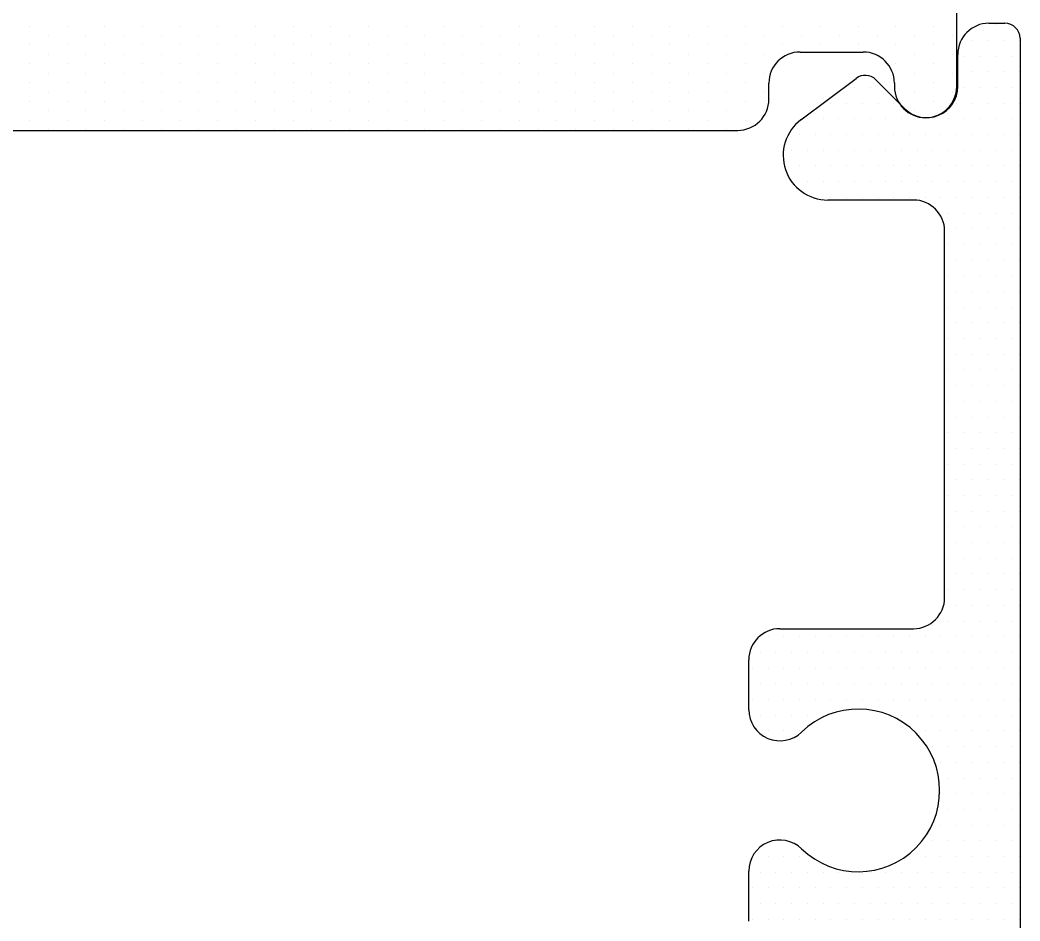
# Model space of a CAD drawing. Header units: inches. Extents: x 3.8 to 36.3, y 0.9 to 43.6.
# Drawn here: x 22.019 to 23.015, y 27.24 to 28.137 of the extents above; entities that cross this region are included whole.
import ezdxf

# ---------------------------------------------------------------- set-up
doc = ezdxf.new("R2010")
doc.units = ezdxf.units.IN
doc.header["$MEASUREMENT"] = 0
doc.layers.add('R-SWTS-DET1', color=1, linetype='Continuous')
doc.layers.add('R-SWTS-PAT1', color=5, linetype='Continuous')

msp = doc.modelspace()

# ---------------------------------------------------------------- linework, layer by layer
at = {"layer": 'R-SWTS-DET1', "lineweight": 30}
for p, q in [((22.95182, 28.07031), (22.95182, 28.1437)), ((22.98386, 28.13331), (22.99982, 28.13331)), ((23.01482, 28.11831), (23.01482, 26.12097)), ((22.79584, 28.10468), (22.85882, 28.10468)), ((22.95286, 28.07031), (22.95286, 28.10231)), ((22.76484, 28.05768), (22.76484, 28.07368)), ((22.79676, 28.0371), (22.85165, 28.07846)), ((22.87128, 28.07709), (22.89996, 28.04841)), ((22.88982, 28.07368), (22.88982, 28.07031)), ((21.14586, 28.02668), (22.73384, 28.02668)), ((22.90882, 27.95733), (22.82345, 27.95733)), ((22.93982, 27.56159), (22.93982, 27.92633)), ((22.77585, 27.53059), (22.90882, 27.53059)), ((22.74485, 27.44996), (22.74485, 27.49959)), ((22.74485, 27.23959), (22.74485, 27.28921))]:
    msp.add_line(p, q, dxfattribs=at)
for centre, radius, start, end in [((22.98386, 28.10231), 0.031, 90, 180), ((22.99982, 28.11831), 0.015, 0, 90), ((22.79584, 28.07368), 0.031, 90, 180), ((22.85882, 28.07368), 0.031, 0, 90), ((22.86068, 28.06648), 0.015, 45, 127), ((22.92082, 28.07031), 0.031, 180, 0), ((22.92187, 28.07033), 0.03099, 225.01317, 359.96483), ((22.73384, 28.05768), 0.031, 270, 0), ((22.82345, 28.00168), 0.04435, 127, 270), ((22.90882, 27.92633), 0.031, 0, 90), ((22.90882, 27.56159), 0.031, 270, 0), ((22.77585, 27.49959), 0.031, 90, 180), ((22.77585, 27.44996), 0.031, 180, 314.14117), ((22.85385, 27.36959), 0.081, 225.85883, 134.14117), ((22.77585, 27.28921), 0.031, 45.85883, 180)]:
    msp.add_arc(centre, radius, start, end, dxfattribs=at)
at = {"layer": 'R-SWTS-PAT1'}
for p, q in [((22.02883, 28.13044), (22.02883, 28.13044)), ((22.06633, 28.13044), (22.06633, 28.13044)), ((22.10383, 28.13044), (22.10383, 28.13044)), ((22.14133, 28.13044), (22.14133, 28.13044)), ((22.17883, 28.13044), (22.17883, 28.13044)), ((22.21633, 28.13044), (22.21633, 28.13044)), ((22.25383, 28.13044), (22.25383, 28.13044)), ((22.29133, 28.13044), (22.29133, 28.13044)), ((22.32883, 28.13044), (22.32883, 28.13044)), ((22.36633, 28.13044), (22.36633, 28.13044)), ((22.40383, 28.13044), (22.40383, 28.13044)), ((22.44133, 28.13044), (22.44133, 28.13044)), ((22.47883, 28.13044), (22.47883, 28.13044)), ((22.51633, 28.13044), (22.51633, 28.13044)), ((22.55383, 28.13044), (22.55383, 28.13044)), ((22.59133, 28.13044), (22.59133, 28.13044)), ((22.62883, 28.13044), (22.62883, 28.13044)), ((22.66633, 28.13044), (22.66633, 28.13044)), ((22.70383, 28.13044), (22.70383, 28.13044)), ((22.74133, 28.13044), (22.74133, 28.13044)), ((22.77883, 28.13044), (22.77883, 28.13044)), ((22.81633, 28.13044), (22.81633, 28.13044)), ((22.85383, 28.13044), (22.85383, 28.13044)), ((22.89133, 28.13044), (22.89133, 28.13044)), ((22.92883, 28.13044), (22.92883, 28.13044)), ((22.97504, 28.13192), (22.97504, 28.13192)), ((22.99066, 28.13192), (22.99066, 28.13192)), ((22.04758, 28.12106), (22.04758, 28.12106)), ((22.08508, 28.12106), (22.08508, 28.12106)), ((22.12258, 28.12106), (22.12258, 28.12106)), ((22.16008, 28.12106), (22.16008, 28.12106)), ((22.19758, 28.12106), (22.19758, 28.12106)), ((22.23508, 28.12106), (22.23508, 28.12106)), ((22.27258, 28.12106), (22.27258, 28.12106)), ((22.31008, 28.12106), (22.31008, 28.12106)), ((22.34758, 28.12106), (22.34758, 28.12106)), ((22.38508, 28.12106), (22.38508, 28.12106)), ((22.42258, 28.12106), (22.42258, 28.12106)), ((22.46008, 28.12106), (22.46008, 28.12106)), ((22.49758, 28.12106), (22.49758, 28.12106)), ((22.53508, 28.12106), (22.53508, 28.12106)), ((22.57258, 28.12106), (22.57258, 28.12106)), ((22.61008, 28.12106), (22.61008, 28.12106)), ((22.64758, 28.12106), (22.64758, 28.12106)), ((22.68508, 28.12106), (22.68508, 28.12106)), ((22.72258, 28.12106), (22.72258, 28.12106)), ((22.76008, 28.12106), (22.76008, 28.12106)), ((22.79758, 28.12106), (22.79758, 28.12106)), ((22.83508, 28.12106), (22.83508, 28.12106)), ((22.87258, 28.12106), (22.87258, 28.12106)), ((22.91008, 28.12106), (22.91008, 28.12106)), ((22.94758, 28.12106), (22.94758, 28.12106)), ((22.02883, 28.11169), (22.02883, 28.11169)), ((22.06633, 28.11169), (22.06633, 28.11169)), ((22.10383, 28.11169), (22.10383, 28.11169)), ((22.14133, 28.11169), (22.14133, 28.11169)), ((22.17883, 28.11169), (22.17883, 28.11169)), ((22.21633, 28.11169), (22.21633, 28.11169)), ((22.25383, 28.11169), (22.25383, 28.11169)), ((22.29133, 28.11169), (22.29133, 28.11169)), ((22.32883, 28.11169), (22.32883, 28.11169)), ((22.36633, 28.11169), (22.36633, 28.11169)), ((22.40383, 28.11169), (22.40383, 28.11169)), ((22.44133, 28.11169), (22.44133, 28.11169)), ((22.47883, 28.11169), (22.47883, 28.11169)), ((22.51633, 28.11169), (22.51633, 28.11169)), ((22.55383, 28.11169), (22.55383, 28.11169)), ((22.59133, 28.11169), (22.59133, 28.11169)), ((22.62883, 28.11169), (22.62883, 28.11169)), ((22.66633, 28.11169), (22.66633, 28.11169)), ((22.70383, 28.11169), (22.70383, 28.11169)), ((22.74133, 28.11169), (22.74133, 28.11169)), ((22.77883, 28.11169), (22.77883, 28.11169)), ((22.81633, 28.11169), (22.81633, 28.11169)), ((22.85383, 28.11169), (22.85383, 28.11169)), ((22.89133, 28.11169), (22.89133, 28.11169)), ((22.92883, 28.11169), (22.92883, 28.11169)), ((22.96723, 28.1163), (22.96723, 28.1163)), ((22.98285, 28.1163), (22.98285, 28.1163)), ((22.99848, 28.1163), (22.99848, 28.1163)), ((23.0141, 28.1163), (23.0141, 28.1163)), ((22.04758, 28.10231), (22.04758, 28.10231)), ((22.08508, 28.10231), (22.08508, 28.10231)), ((22.12258, 28.10231), (22.12258, 28.10231)), ((22.16008, 28.10231), (22.16008, 28.10231)), ((22.19758, 28.10231), (22.19758, 28.10231)), ((22.23508, 28.10231), (22.23508, 28.10231)), ((22.27258, 28.10231), (22.27258, 28.10231)), ((22.31008, 28.10231), (22.31008, 28.10231)), ((22.34758, 28.10231), (22.34758, 28.10231)), ((22.38508, 28.10231), (22.38508, 28.10231)), ((22.42258, 28.10231), (22.42258, 28.10231)), ((22.46008, 28.10231), (22.46008, 28.10231)), ((22.49758, 28.10231), (22.49758, 28.10231)), ((22.53508, 28.10231), (22.53508, 28.10231)), ((22.57258, 28.10231), (22.57258, 28.10231)), ((22.61008, 28.10231), (22.61008, 28.10231)), ((22.64758, 28.10231), (22.64758, 28.10231)), ((22.68508, 28.10231), (22.68508, 28.10231)), ((22.72258, 28.10231), (22.72258, 28.10231)), ((22.76008, 28.10231), (22.76008, 28.10231)), ((22.87258, 28.10231), (22.87258, 28.10231)), ((22.91008, 28.10231), (22.91008, 28.10231)), ((22.94758, 28.10231), (22.94758, 28.10231)), ((22.95941, 28.10067), (22.95941, 28.10067)), ((22.97504, 28.10067), (22.97504, 28.10067)), ((22.99066, 28.10067), (22.99066, 28.10067)), ((23.00629, 28.10067), (23.00629, 28.10067)), ((22.02883, 28.09294), (22.02883, 28.09294)), ((22.06633, 28.09294), (22.06633, 28.09294)), ((22.10383, 28.09294), (22.10383, 28.09294)), ((22.14133, 28.09294), (22.14133, 28.09294)), ((22.17883, 28.09294), (22.17883, 28.09294)), ((22.21633, 28.09294), (22.21633, 28.09294)), ((22.25383, 28.09294), (22.25383, 28.09294)), ((22.29133, 28.09294), (22.29133, 28.09294)), ((22.32883, 28.09294), (22.32883, 28.09294)), ((22.36633, 28.09294), (22.36633, 28.09294)), ((22.40383, 28.09294), (22.40383, 28.09294)), ((22.44133, 28.09294), (22.44133, 28.09294)), ((22.47883, 28.09294), (22.47883, 28.09294)), ((22.51633, 28.09294), (22.51633, 28.09294)), ((22.55383, 28.09294), (22.55383, 28.09294)), ((22.59133, 28.09294), (22.59133, 28.09294)), ((22.62883, 28.09294), (22.62883, 28.09294)), ((22.66633, 28.09294), (22.66633, 28.09294)), ((22.70383, 28.09294), (22.70383, 28.09294)), ((22.74133, 28.09294), (22.74133, 28.09294)), ((22.89133, 28.09294), (22.89133, 28.09294)), ((22.92883, 28.09294), (22.92883, 28.09294)), ((22.04758, 28.08356), (22.04758, 28.08356)), ((22.08508, 28.08356), (22.08508, 28.08356)), ((22.12258, 28.08356), (22.12258, 28.08356)), ((22.16008, 28.08356), (22.16008, 28.08356)), ((22.19758, 28.08356), (22.19758, 28.08356)), ((22.23508, 28.08356), (22.23508, 28.08356)), ((22.27258, 28.08356), (22.27258, 28.08356)), ((22.31008, 28.08356), (22.31008, 28.08356)), ((22.34758, 28.08356), (22.34758, 28.08356)), ((22.38508, 28.08356), (22.38508, 28.08356)), ((22.42258, 28.08356), (22.42258, 28.08356)), ((22.46008, 28.08356), (22.46008, 28.08356)), ((22.49758, 28.08356), (22.49758, 28.08356)), ((22.53508, 28.08356), (22.53508, 28.08356)), ((22.57258, 28.08356), (22.57258, 28.08356)), ((22.61008, 28.08356), (22.61008, 28.08356)), ((22.64758, 28.08356), (22.64758, 28.08356)), ((22.68508, 28.08356), (22.68508, 28.08356)), ((22.72258, 28.08356), (22.72258, 28.08356)), ((22.76008, 28.08356), (22.76008, 28.08356)), ((22.91008, 28.08356), (22.91008, 28.08356)), ((22.94758, 28.08356), (22.94758, 28.08356)), ((22.96723, 28.08505), (22.96723, 28.08505)), ((22.98285, 28.08505), (22.98285, 28.08505)), ((22.99848, 28.08505), (22.99848, 28.08505)), ((23.0141, 28.08505), (23.0141, 28.08505)), ((22.02883, 28.07419), (22.02883, 28.07419)), ((22.06633, 28.07419), (22.06633, 28.07419)), ((22.10383, 28.07419), (22.10383, 28.07419)), ((22.14133, 28.07419), (22.14133, 28.07419)), ((22.17883, 28.07419), (22.17883, 28.07419)), ((22.21633, 28.07419), (22.21633, 28.07419)), ((22.25383, 28.07419), (22.25383, 28.07419)), ((22.29133, 28.07419), (22.29133, 28.07419)), ((22.32883, 28.07419), (22.32883, 28.07419)), ((22.36633, 28.07419), (22.36633, 28.07419)), ((22.40383, 28.07419), (22.40383, 28.07419)), ((22.44133, 28.07419), (22.44133, 28.07419)), ((22.47883, 28.07419), (22.47883, 28.07419)), ((22.51633, 28.07419), (22.51633, 28.07419)), ((22.55383, 28.07419), (22.55383, 28.07419)), ((22.59133, 28.07419), (22.59133, 28.07419)), ((22.62883, 28.07419), (22.62883, 28.07419)), ((22.66633, 28.07419), (22.66633, 28.07419)), ((22.70383, 28.07419), (22.70383, 28.07419)), ((22.74133, 28.07419), (22.74133, 28.07419)), ((22.85004, 28.06942), (22.85004, 28.06942)), ((22.86566, 28.06942), (22.86566, 28.06942)), ((22.89133, 28.07419), (22.89133, 28.07419)), ((22.92883, 28.07419), (22.92883, 28.07419)), ((22.95941, 28.06942), (22.95941, 28.06942)), ((22.97504, 28.06942), (22.97504, 28.06942)), ((22.99066, 28.06942), (22.99066, 28.06942)), ((23.00629, 28.06942), (23.00629, 28.06942)), ((22.04758, 28.06481), (22.04758, 28.06481)), ((22.08508, 28.06481), (22.08508, 28.06481)), ((22.12258, 28.06481), (22.12258, 28.06481)), ((22.16008, 28.06481), (22.16008, 28.06481)), ((22.19758, 28.06481), (22.19758, 28.06481)), ((22.23508, 28.06481), (22.23508, 28.06481)), ((22.27258, 28.06481), (22.27258, 28.06481)), ((22.31008, 28.06481), (22.31008, 28.06481)), ((22.34758, 28.06481), (22.34758, 28.06481)), ((22.38508, 28.06481), (22.38508, 28.06481)), ((22.42258, 28.06481), (22.42258, 28.06481)), ((22.46008, 28.06481), (22.46008, 28.06481)), ((22.49758, 28.06481), (22.49758, 28.06481)), ((22.53508, 28.06481), (22.53508, 28.06481)), ((22.57258, 28.06481), (22.57258, 28.06481)), ((22.61008, 28.06481), (22.61008, 28.06481)), ((22.64758, 28.06481), (22.64758, 28.06481)), ((22.68508, 28.06481), (22.68508, 28.06481)), ((22.72258, 28.06481), (22.72258, 28.06481)), ((22.76008, 28.06481), (22.76008, 28.06481)), ((22.91008, 28.06481), (22.91008, 28.06481)), ((22.94758, 28.06481), (22.94758, 28.06481)), ((22.02883, 28.05544), (22.02883, 28.05544)), ((22.06633, 28.05544), (22.06633, 28.05544)), ((22.10383, 28.05544), (22.10383, 28.05544)), ((22.14133, 28.05544), (22.14133, 28.05544)), ((22.17883, 28.05544), (22.17883, 28.05544)), ((22.21633, 28.05544), (22.21633, 28.05544)), ((22.25383, 28.05544), (22.25383, 28.05544)), ((22.29133, 28.05544), (22.29133, 28.05544)), ((22.32883, 28.05544), (22.32883, 28.05544)), ((22.36633, 28.05544), (22.36633, 28.05544)), ((22.40383, 28.05544), (22.40383, 28.05544)), ((22.44133, 28.05544), (22.44133, 28.05544)), ((22.47883, 28.05544), (22.47883, 28.05544)), ((22.51633, 28.05544), (22.51633, 28.05544)), ((22.55383, 28.05544), (22.55383, 28.05544)), ((22.59133, 28.05544), (22.59133, 28.05544)), ((22.62883, 28.05544), (22.62883, 28.05544)), ((22.66633, 28.05544), (22.66633, 28.05544)), ((22.70383, 28.05544), (22.70383, 28.05544)), ((22.74133, 28.05544), (22.74133, 28.05544)), ((22.8266, 28.0538), (22.8266, 28.0538)), ((22.84223, 28.0538), (22.84223, 28.0538)), ((22.85785, 28.0538), (22.85785, 28.0538)), ((22.87348, 28.0538), (22.87348, 28.0538)), ((22.8891, 28.0538), (22.8891, 28.0538)), ((22.92883, 28.05544), (22.92883, 28.05544)), ((22.9516, 28.0538), (22.9516, 28.0538)), ((22.96723, 28.0538), (22.96723, 28.0538)), ((22.98285, 28.0538), (22.98285, 28.0538)), ((22.99848, 28.0538), (22.99848, 28.0538)), ((23.0141, 28.0538), (23.0141, 28.0538)), ((22.04758, 28.04606), (22.04758, 28.04606)), ((22.08508, 28.04606), (22.08508, 28.04606)), ((22.12258, 28.04606), (22.12258, 28.04606)), ((22.16008, 28.04606), (22.16008, 28.04606)), ((22.19758, 28.04606), (22.19758, 28.04606)), ((22.23508, 28.04606), (22.23508, 28.04606)), ((22.27258, 28.04606), (22.27258, 28.04606)), ((22.31008, 28.04606), (22.31008, 28.04606)), ((22.34758, 28.04606), (22.34758, 28.04606)), ((22.38508, 28.04606), (22.38508, 28.04606)), ((22.42258, 28.04606), (22.42258, 28.04606)), ((22.46008, 28.04606), (22.46008, 28.04606)), ((22.49758, 28.04606), (22.49758, 28.04606)), ((22.53508, 28.04606), (22.53508, 28.04606)), ((22.57258, 28.04606), (22.57258, 28.04606)), ((22.61008, 28.04606), (22.61008, 28.04606)), ((22.64758, 28.04606), (22.64758, 28.04606)), ((22.68508, 28.04606), (22.68508, 28.04606)), ((22.72258, 28.04606), (22.72258, 28.04606)), ((22.76008, 28.04606), (22.76008, 28.04606)), ((22.91008, 28.04606), (22.91008, 28.04606)), ((22.02883, 28.03669), (22.02883, 28.03669)), ((22.06633, 28.03669), (22.06633, 28.03669)), ((22.10383, 28.03669), (22.10383, 28.03669)), ((22.14133, 28.03669), (22.14133, 28.03669)), ((22.17883, 28.03669), (22.17883, 28.03669)), ((22.21633, 28.03669), (22.21633, 28.03669)), ((22.25383, 28.03669), (22.25383, 28.03669)), ((22.29133, 28.03669), (22.29133, 28.03669)), ((22.32883, 28.03669), (22.32883, 28.03669)), ((22.36633, 28.03669), (22.36633, 28.03669)), ((22.40383, 28.03669), (22.40383, 28.03669)), ((22.44133, 28.03669), (22.44133, 28.03669)), ((22.47883, 28.03669), (22.47883, 28.03669)), ((22.51633, 28.03669), (22.51633, 28.03669)), ((22.55383, 28.03669), (22.55383, 28.03669)), ((22.59133, 28.03669), (22.59133, 28.03669)), ((22.62883, 28.03669), (22.62883, 28.03669)), ((22.66633, 28.03669), (22.66633, 28.03669)), ((22.70383, 28.03669), (22.70383, 28.03669)), ((22.74133, 28.03669), (22.74133, 28.03669)), ((22.80316, 28.03817), (22.80316, 28.03817)), ((22.81879, 28.03817), (22.81879, 28.03817)), ((22.83441, 28.03817), (22.83441, 28.03817)), ((22.85004, 28.03817), (22.85004, 28.03817)), ((22.86566, 28.03817), (22.86566, 28.03817)), ((22.88129, 28.03817), (22.88129, 28.03817)), ((22.89691, 28.03817), (22.89691, 28.03817)), ((22.91254, 28.03817), (22.91254, 28.03817)), ((22.92816, 28.03817), (22.92816, 28.03817)), ((22.94379, 28.03817), (22.94379, 28.03817)), ((22.95941, 28.03817), (22.95941, 28.03817)), ((22.97504, 28.03817), (22.97504, 28.03817)), ((22.99066, 28.03817), (22.99066, 28.03817)), ((23.00629, 28.03817), (23.00629, 28.03817)), ((22.04758, 28.02731), (22.04758, 28.02731)), ((22.08508, 28.02731), (22.08508, 28.02731)), ((22.12258, 28.02731), (22.12258, 28.02731)), ((22.16008, 28.02731), (22.16008, 28.02731)), ((22.19758, 28.02731), (22.19758, 28.02731)), ((22.23508, 28.02731), (22.23508, 28.02731)), ((22.27258, 28.02731), (22.27258, 28.02731)), ((22.31008, 28.02731), (22.31008, 28.02731)), ((22.34758, 28.02731), (22.34758, 28.02731)), ((22.38508, 28.02731), (22.38508, 28.02731)), ((22.42258, 28.02731), (22.42258, 28.02731)), ((22.46008, 28.02731), (22.46008, 28.02731)), ((22.49758, 28.02731), (22.49758, 28.02731)), ((22.53508, 28.02731), (22.53508, 28.02731)), ((22.57258, 28.02731), (22.57258, 28.02731)), ((22.61008, 28.02731), (22.61008, 28.02731)), ((22.64758, 28.02731), (22.64758, 28.02731)), ((22.68508, 28.02731), (22.68508, 28.02731)), ((22.72258, 28.02731), (22.72258, 28.02731)), ((22.79535, 28.02255), (22.79535, 28.02255)), ((22.81098, 28.02255), (22.81098, 28.02255)), ((22.8266, 28.02255), (22.8266, 28.02255)), ((22.84223, 28.02255), (22.84223, 28.02255)), ((22.85785, 28.02255), (22.85785, 28.02255)), ((22.87348, 28.02255), (22.87348, 28.02255)), ((22.8891, 28.02255), (22.8891, 28.02255)), ((22.90473, 28.02255), (22.90473, 28.02255)), ((22.92035, 28.02255), (22.92035, 28.02255)), ((22.93598, 28.02255), (22.93598, 28.02255)), ((22.9516, 28.02255), (22.9516, 28.02255)), ((22.96723, 28.02255), (22.96723, 28.02255)), ((22.98285, 28.02255), (22.98285, 28.02255)), ((22.99848, 28.02255), (22.99848, 28.02255)), ((23.0141, 28.02255), (23.0141, 28.02255)), ((22.78754, 28.00692), (22.78754, 28.00692)), ((22.80316, 28.00692), (22.80316, 28.00692)), ((22.81879, 28.00692), (22.81879, 28.00692)), ((22.83441, 28.00692), (22.83441, 28.00692)), ((22.85004, 28.00692), (22.85004, 28.00692)), ((22.86566, 28.00692), (22.86566, 28.00692)), ((22.88129, 28.00692), (22.88129, 28.00692)), ((22.89691, 28.00692), (22.89691, 28.00692)), ((22.91254, 28.00692), (22.91254, 28.00692)), ((22.92816, 28.00692), (22.92816, 28.00692)), ((22.94379, 28.00692), (22.94379, 28.00692)), ((22.95941, 28.00692), (22.95941, 28.00692)), ((22.97504, 28.00692), (22.97504, 28.00692)), ((22.99066, 28.00692), (22.99066, 28.00692)), ((23.00629, 28.00692), (23.00629, 28.00692)), ((22.79535, 27.9913), (22.79535, 27.9913)), ((22.81098, 27.9913), (22.81098, 27.9913)), ((22.8266, 27.9913), (22.8266, 27.9913)), ((22.84223, 27.9913), (22.84223, 27.9913)), ((22.85785, 27.9913), (22.85785, 27.9913)), ((22.87348, 27.9913), (22.87348, 27.9913)), ((22.8891, 27.9913), (22.8891, 27.9913)), ((22.90473, 27.9913), (22.90473, 27.9913)), ((22.92035, 27.9913), (22.92035, 27.9913)), ((22.93598, 27.9913), (22.93598, 27.9913)), ((22.9516, 27.9913), (22.9516, 27.9913)), ((22.96723, 27.9913), (22.96723, 27.9913)), ((22.98285, 27.9913), (22.98285, 27.9913)), ((22.99848, 27.9913), (22.99848, 27.9913)), ((23.0141, 27.9913), (23.0141, 27.9913)), ((22.78754, 27.97567), (22.78754, 27.97567)), ((22.80316, 27.97567), (22.80316, 27.97567)), ((22.81879, 27.97567), (22.81879, 27.97567)), ((22.83441, 27.97567), (22.83441, 27.97567)), ((22.85004, 27.97567), (22.85004, 27.97567)), ((22.86566, 27.97567), (22.86566, 27.97567)), ((22.88129, 27.97567), (22.88129, 27.97567)), ((22.89691, 27.97567), (22.89691, 27.97567)), ((22.91254, 27.97567), (22.91254, 27.97567)), ((22.92816, 27.97567), (22.92816, 27.97567)), ((22.94379, 27.97567), (22.94379, 27.97567)), ((22.95941, 27.97567), (22.95941, 27.97567)), ((22.97504, 27.97567), (22.97504, 27.97567)), ((22.99066, 27.97567), (22.99066, 27.97567)), ((23.00629, 27.97567), (23.00629, 27.97567)), ((22.81098, 27.96005), (22.81098, 27.96005)), ((22.8266, 27.96005), (22.8266, 27.96005)), ((22.84223, 27.96005), (22.84223, 27.96005)), ((22.85785, 27.96005), (22.85785, 27.96005)), ((22.87348, 27.96005), (22.87348, 27.96005)), ((22.8891, 27.96005), (22.8891, 27.96005)), ((22.90473, 27.96005), (22.90473, 27.96005)), ((22.92035, 27.96005), (22.92035, 27.96005)), ((22.93598, 27.96005), (22.93598, 27.96005)), ((22.9516, 27.96005), (22.9516, 27.96005)), ((22.96723, 27.96005), (22.96723, 27.96005)), ((22.98285, 27.96005), (22.98285, 27.96005)), ((22.99848, 27.96005), (22.99848, 27.96005)), ((23.0141, 27.96005), (23.0141, 27.96005)), ((22.94379, 27.94442), (22.94379, 27.94442)), ((22.95941, 27.94442), (22.95941, 27.94442)), ((22.97504, 27.94442), (22.97504, 27.94442)), ((22.99066, 27.94442), (22.99066, 27.94442)), ((23.00629, 27.94442), (23.00629, 27.94442)), ((22.9516, 27.9288), (22.9516, 27.9288)), ((22.96723, 27.9288), (22.96723, 27.9288)), ((22.98285, 27.9288), (22.98285, 27.9288)), ((22.99848, 27.9288), (22.99848, 27.9288)), ((23.0141, 27.9288), (23.0141, 27.9288)), ((22.94379, 27.91317), (22.94379, 27.91317)), ((22.95941, 27.91317), (22.95941, 27.91317)), ((22.97504, 27.91317), (22.97504, 27.91317)), ((22.99066, 27.91317), (22.99066, 27.91317)), ((23.00629, 27.91317), (23.00629, 27.91317)), ((22.9516, 27.89755), (22.9516, 27.89755)), ((22.96723, 27.89755), (22.96723, 27.89755)), ((22.98285, 27.89755), (22.98285, 27.89755)), ((22.99848, 27.89755), (22.99848, 27.89755)), ((23.0141, 27.89755), (23.0141, 27.89755)), ((22.94379, 27.88192), (22.94379, 27.88192)), ((22.95941, 27.88192), (22.95941, 27.88192)), ((22.97504, 27.88192), (22.97504, 27.88192)), ((22.99066, 27.88192), (22.99066, 27.88192)), ((23.00629, 27.88192), (23.00629, 27.88192)), ((22.9516, 27.8663), (22.9516, 27.8663)), ((22.96723, 27.8663), (22.96723, 27.8663)), ((22.98285, 27.8663), (22.98285, 27.8663)), ((22.99848, 27.8663), (22.99848, 27.8663)), ((23.0141, 27.8663), (23.0141, 27.8663)), ((22.94379, 27.85067), (22.94379, 27.85067)), ((22.95941, 27.85067), (22.95941, 27.85067)), ((22.97504, 27.85067), (22.97504, 27.85067)), ((22.99066, 27.85067), (22.99066, 27.85067)), ((23.00629, 27.85067), (23.00629, 27.85067)), ((22.9516, 27.83505), (22.9516, 27.83505)), ((22.96723, 27.83505), (22.96723, 27.83505)), ((22.98285, 27.83505), (22.98285, 27.83505)), ((22.99848, 27.83505), (22.99848, 27.83505)), ((23.0141, 27.83505), (23.0141, 27.83505)), ((22.94379, 27.81942), (22.94379, 27.81942)), ((22.95941, 27.81942), (22.95941, 27.81942)), ((22.97504, 27.81942), (22.97504, 27.81942)), ((22.99066, 27.81942), (22.99066, 27.81942)), ((23.00629, 27.81942), (23.00629, 27.81942)), ((22.9516, 27.8038), (22.9516, 27.8038)), ((22.96723, 27.8038), (22.96723, 27.8038)), ((22.98285, 27.8038), (22.98285, 27.8038)), ((22.99848, 27.8038), (22.99848, 27.8038)), ((23.0141, 27.8038), (23.0141, 27.8038)), ((22.94379, 27.78817), (22.94379, 27.78817)), ((22.95941, 27.78817), (22.95941, 27.78817)), ((22.97504, 27.78817), (22.97504, 27.78817)), ((22.99066, 27.78817), (22.99066, 27.78817)), ((23.00629, 27.78817), (23.00629, 27.78817)), ((22.9516, 27.77255), (22.9516, 27.77255)), ((22.96723, 27.77255), (22.96723, 27.77255)), ((22.98285, 27.77255), (22.98285, 27.77255)), ((22.99848, 27.77255), (22.99848, 27.77255)), ((23.0141, 27.77255), (23.0141, 27.77255)), ((22.94379, 27.75692), (22.94379, 27.75692)), ((22.95941, 27.75692), (22.95941, 27.75692)), ((22.97504, 27.75692), (22.97504, 27.75692)), ((22.99066, 27.75692), (22.99066, 27.75692)), ((23.00629, 27.75692), (23.00629, 27.75692)), ((22.9516, 27.7413), (22.9516, 27.7413)), ((22.96723, 27.7413), (22.96723, 27.7413)), ((22.98285, 27.7413), (22.98285, 27.7413)), ((22.99848, 27.7413), (22.99848, 27.7413)), ((23.0141, 27.7413), (23.0141, 27.7413)), ((22.94379, 27.72567), (22.94379, 27.72567)), ((22.95941, 27.72567), (22.95941, 27.72567)), ((22.97504, 27.72567), (22.97504, 27.72567)), ((22.99066, 27.72567), (22.99066, 27.72567)), ((23.00629, 27.72567), (23.00629, 27.72567)), ((22.9516, 27.71005), (22.9516, 27.71005)), ((22.96723, 27.71005), (22.96723, 27.71005)), ((22.98285, 27.71005), (22.98285, 27.71005)), ((22.99848, 27.71005), (22.99848, 27.71005)), ((23.0141, 27.71005), (23.0141, 27.71005)), ((22.94379, 27.69442), (22.94379, 27.69442)), ((22.95941, 27.69442), (22.95941, 27.69442)), ((22.97504, 27.69442), (22.97504, 27.69442)), ((22.99066, 27.69442), (22.99066, 27.69442)), ((23.00629, 27.69442), (23.00629, 27.69442)), ((22.9516, 27.6788), (22.9516, 27.6788)), ((22.96723, 27.6788), (22.96723, 27.6788)), ((22.98285, 27.6788), (22.98285, 27.6788)), ((22.99848, 27.6788), (22.99848, 27.6788)), ((23.0141, 27.6788), (23.0141, 27.6788)), ((22.94379, 27.66317), (22.94379, 27.66317)), ((22.95941, 27.66317), (22.95941, 27.66317)), ((22.97504, 27.66317), (22.97504, 27.66317)), ((22.99066, 27.66317), (22.99066, 27.66317)), ((23.00629, 27.66317), (23.00629, 27.66317)), ((22.9516, 27.64755), (22.9516, 27.64755)), ((22.96723, 27.64755), (22.96723, 27.64755)), ((22.98285, 27.64755), (22.98285, 27.64755)), ((22.99848, 27.64755), (22.99848, 27.64755)), ((23.0141, 27.64755), (23.0141, 27.64755)), ((22.94379, 27.63192), (22.94379, 27.63192)), ((22.95941, 27.63192), (22.95941, 27.63192)), ((22.97504, 27.63192), (22.97504, 27.63192)), ((22.99066, 27.63192), (22.99066, 27.63192)), ((23.00629, 27.63192), (23.00629, 27.63192)), ((22.9516, 27.6163), (22.9516, 27.6163)), ((22.96723, 27.6163), (22.96723, 27.6163)), ((22.98285, 27.6163), (22.98285, 27.6163)), ((22.99848, 27.6163), (22.99848, 27.6163)), ((23.0141, 27.6163), (23.0141, 27.6163)), ((22.94379, 27.60067), (22.94379, 27.60067)), ((22.95941, 27.60067), (22.95941, 27.60067)), ((22.97504, 27.60067), (22.97504, 27.60067)), ((22.99066, 27.60067), (22.99066, 27.60067)), ((23.00629, 27.60067), (23.00629, 27.60067)), ((22.9516, 27.58505), (22.9516, 27.58505)), ((22.96723, 27.58505), (22.96723, 27.58505)), ((22.98285, 27.58505), (22.98285, 27.58505)), ((22.99848, 27.58505), (22.99848, 27.58505)), ((23.0141, 27.58505), (23.0141, 27.58505)), ((22.94379, 27.56942), (22.94379, 27.56942)), ((22.95941, 27.56942), (22.95941, 27.56942)), ((22.97504, 27.56942), (22.97504, 27.56942)), ((22.99066, 27.56942), (22.99066, 27.56942)), ((23.00629, 27.56942), (23.00629, 27.56942)), ((22.9516, 27.5538), (22.9516, 27.5538)), ((22.96723, 27.5538), (22.96723, 27.5538)), ((22.98285, 27.5538), (22.98285, 27.5538)), ((22.99848, 27.5538), (22.99848, 27.5538)), ((23.0141, 27.5538), (23.0141, 27.5538)), ((22.94379, 27.53817), (22.94379, 27.53817)), ((22.95941, 27.53817), (22.95941, 27.53817)), ((22.97504, 27.53817), (22.97504, 27.53817)), ((22.99066, 27.53817), (22.99066, 27.53817)), ((23.00629, 27.53817), (23.00629, 27.53817)), ((22.7641, 27.52255), (22.7641, 27.52255)), ((22.77973, 27.52255), (22.77973, 27.52255)), ((22.79535, 27.52255), (22.79535, 27.52255)), ((22.81098, 27.52255), (22.81098, 27.52255)), ((22.8266, 27.52255), (22.8266, 27.52255)), ((22.84223, 27.52255), (22.84223, 27.52255)), ((22.85785, 27.52255), (22.85785, 27.52255)), ((22.87348, 27.52255), (22.87348, 27.52255)), ((22.8891, 27.52255), (22.8891, 27.52255)), ((22.90473, 27.52255), (22.90473, 27.52255)), ((22.92035, 27.52255), (22.92035, 27.52255)), ((22.93598, 27.52255), (22.93598, 27.52255)), ((22.9516, 27.52255), (22.9516, 27.52255)), ((22.96723, 27.52255), (22.96723, 27.52255)), ((22.98285, 27.52255), (22.98285, 27.52255)), ((22.99848, 27.52255), (22.99848, 27.52255)), ((23.0141, 27.52255), (23.0141, 27.52255)), ((22.75629, 27.50692), (22.75629, 27.50692)), ((22.77191, 27.50692), (22.77191, 27.50692)), ((22.78754, 27.50692), (22.78754, 27.50692)), ((22.80316, 27.50692), (22.80316, 27.50692)), ((22.81879, 27.50692), (22.81879, 27.50692)), ((22.83441, 27.50692), (22.83441, 27.50692)), ((22.85004, 27.50692), (22.85004, 27.50692)), ((22.86566, 27.50692), (22.86566, 27.50692)), ((22.88129, 27.50692), (22.88129, 27.50692)), ((22.89691, 27.50692), (22.89691, 27.50692)), ((22.91254, 27.50692), (22.91254, 27.50692)), ((22.92816, 27.50692), (22.92816, 27.50692)), ((22.94379, 27.50692), (22.94379, 27.50692)), ((22.95941, 27.50692), (22.95941, 27.50692)), ((22.97504, 27.50692), (22.97504, 27.50692)), ((22.99066, 27.50692), (22.99066, 27.50692)), ((23.00629, 27.50692), (23.00629, 27.50692)), ((22.74848, 27.4913), (22.74848, 27.4913)), ((22.7641, 27.4913), (22.7641, 27.4913)), ((22.77973, 27.4913), (22.77973, 27.4913)), ((22.79535, 27.4913), (22.79535, 27.4913)), ((22.81098, 27.4913), (22.81098, 27.4913)), ((22.8266, 27.4913), (22.8266, 27.4913)), ((22.84223, 27.4913), (22.84223, 27.4913)), ((22.85785, 27.4913), (22.85785, 27.4913)), ((22.87348, 27.4913), (22.87348, 27.4913)), ((22.8891, 27.4913), (22.8891, 27.4913)), ((22.90473, 27.4913), (22.90473, 27.4913)), ((22.92035, 27.4913), (22.92035, 27.4913)), ((22.93598, 27.4913), (22.93598, 27.4913)), ((22.9516, 27.4913), (22.9516, 27.4913)), ((22.96723, 27.4913), (22.96723, 27.4913)), ((22.98285, 27.4913), (22.98285, 27.4913)), ((22.99848, 27.4913), (22.99848, 27.4913)), ((23.0141, 27.4913), (23.0141, 27.4913)), ((22.75629, 27.47567), (22.75629, 27.47567)), ((22.77191, 27.47567), (22.77191, 27.47567)), ((22.78754, 27.47567), (22.78754, 27.47567)), ((22.80316, 27.47567), (22.80316, 27.47567)), ((22.81879, 27.47567), (22.81879, 27.47567)), ((22.83441, 27.47567), (22.83441, 27.47567)), ((22.85004, 27.47567), (22.85004, 27.47567)), ((22.86566, 27.47567), (22.86566, 27.47567)), ((22.88129, 27.47567), (22.88129, 27.47567)), ((22.89691, 27.47567), (22.89691, 27.47567)), ((22.91254, 27.47567), (22.91254, 27.47567)), ((22.92816, 27.47567), (22.92816, 27.47567)), ((22.94379, 27.47567), (22.94379, 27.47567)), ((22.95941, 27.47567), (22.95941, 27.47567)), ((22.97504, 27.47567), (22.97504, 27.47567)), ((22.99066, 27.47567), (22.99066, 27.47567)), ((23.00629, 27.47567), (23.00629, 27.47567)), ((22.74848, 27.46005), (22.74848, 27.46005)), ((22.7641, 27.46005), (22.7641, 27.46005)), ((22.77973, 27.46005), (22.77973, 27.46005)), ((22.79535, 27.46005), (22.79535, 27.46005)), ((22.81098, 27.46005), (22.81098, 27.46005)), ((22.8266, 27.46005), (22.8266, 27.46005)), ((22.84223, 27.46005), (22.84223, 27.46005)), ((22.85785, 27.46005), (22.85785, 27.46005)), ((22.87348, 27.46005), (22.87348, 27.46005)), ((22.8891, 27.46005), (22.8891, 27.46005)), ((22.90473, 27.46005), (22.90473, 27.46005)), ((22.92035, 27.46005), (22.92035, 27.46005)), ((22.93598, 27.46005), (22.93598, 27.46005)), ((22.9516, 27.46005), (22.9516, 27.46005)), ((22.96723, 27.46005), (22.96723, 27.46005)), ((22.98285, 27.46005), (22.98285, 27.46005)), ((22.99848, 27.46005), (22.99848, 27.46005)), ((23.0141, 27.46005), (23.0141, 27.46005)), ((22.75629, 27.44442), (22.75629, 27.44442)), ((22.77191, 27.44442), (22.77191, 27.44442)), ((22.78754, 27.44442), (22.78754, 27.44442)), ((22.80316, 27.44442), (22.80316, 27.44442)), ((22.81879, 27.44442), (22.81879, 27.44442)), ((22.89691, 27.44442), (22.89691, 27.44442)), ((22.91254, 27.44442), (22.91254, 27.44442)), ((22.92816, 27.44442), (22.92816, 27.44442)), ((22.94379, 27.44442), (22.94379, 27.44442)), ((22.95941, 27.44442), (22.95941, 27.44442)), ((22.97504, 27.44442), (22.97504, 27.44442)), ((22.99066, 27.44442), (22.99066, 27.44442)), ((23.00629, 27.44442), (23.00629, 27.44442)), ((22.7641, 27.4288), (22.7641, 27.4288)), ((22.77973, 27.4288), (22.77973, 27.4288)), ((22.79535, 27.4288), (22.79535, 27.4288)), ((22.92035, 27.4288), (22.92035, 27.4288)), ((22.93598, 27.4288), (22.93598, 27.4288)), ((22.9516, 27.4288), (22.9516, 27.4288)), ((22.96723, 27.4288), (22.96723, 27.4288)), ((22.98285, 27.4288), (22.98285, 27.4288)), ((22.99848, 27.4288), (22.99848, 27.4288)), ((23.0141, 27.4288), (23.0141, 27.4288)), ((22.92816, 27.41317), (22.92816, 27.41317)), ((22.94379, 27.41317), (22.94379, 27.41317)), ((22.95941, 27.41317), (22.95941, 27.41317)), ((22.97504, 27.41317), (22.97504, 27.41317)), ((22.99066, 27.41317), (22.99066, 27.41317)), ((23.00629, 27.41317), (23.00629, 27.41317)), ((22.93598, 27.39755), (22.93598, 27.39755)), ((22.9516, 27.39755), (22.9516, 27.39755)), ((22.96723, 27.39755), (22.96723, 27.39755)), ((22.98285, 27.39755), (22.98285, 27.39755)), ((22.99848, 27.39755), (22.99848, 27.39755)), ((23.0141, 27.39755), (23.0141, 27.39755)), ((22.94379, 27.38192), (22.94379, 27.38192)), ((22.95941, 27.38192), (22.95941, 27.38192)), ((22.97504, 27.38192), (22.97504, 27.38192)), ((22.99066, 27.38192), (22.99066, 27.38192)), ((23.00629, 27.38192), (23.00629, 27.38192)), ((22.93598, 27.3663), (22.93598, 27.3663)), ((22.9516, 27.3663), (22.9516, 27.3663)), ((22.96723, 27.3663), (22.96723, 27.3663)), ((22.98285, 27.3663), (22.98285, 27.3663)), ((22.99848, 27.3663), (22.99848, 27.3663)), ((23.0141, 27.3663), (23.0141, 27.3663)), ((22.94379, 27.35067), (22.94379, 27.35067)), ((22.95941, 27.35067), (22.95941, 27.35067)), ((22.97504, 27.35067), (22.97504, 27.35067)), ((22.99066, 27.35067), (22.99066, 27.35067)), ((23.00629, 27.35067), (23.00629, 27.35067)), ((22.93598, 27.33505), (22.93598, 27.33505)), ((22.9516, 27.33505), (22.9516, 27.33505)), ((22.96723, 27.33505), (22.96723, 27.33505)), ((22.98285, 27.33505), (22.98285, 27.33505)), ((22.99848, 27.33505), (22.99848, 27.33505)), ((23.0141, 27.33505), (23.0141, 27.33505)), ((22.77191, 27.31942), (22.77191, 27.31942)), ((22.92816, 27.31942), (22.92816, 27.31942)), ((22.94379, 27.31942), (22.94379, 27.31942)), ((22.95941, 27.31942), (22.95941, 27.31942)), ((22.97504, 27.31942), (22.97504, 27.31942)), ((22.99066, 27.31942), (22.99066, 27.31942)), ((23.00629, 27.31942), (23.00629, 27.31942)), ((22.7641, 27.3038), (22.7641, 27.3038)), ((22.77973, 27.3038), (22.77973, 27.3038)), ((22.79535, 27.3038), (22.79535, 27.3038)), ((22.90473, 27.3038), (22.90473, 27.3038)), ((22.92035, 27.3038), (22.92035, 27.3038)), ((22.93598, 27.3038), (22.93598, 27.3038)), ((22.9516, 27.3038), (22.9516, 27.3038)), ((22.96723, 27.3038), (22.96723, 27.3038)), ((22.98285, 27.3038), (22.98285, 27.3038)), ((22.99848, 27.3038), (22.99848, 27.3038)), ((23.0141, 27.3038), (23.0141, 27.3038)), ((22.75629, 27.28817), (22.75629, 27.28817)), ((22.77191, 27.28817), (22.77191, 27.28817)), ((22.78754, 27.28817), (22.78754, 27.28817)), ((22.80316, 27.28817), (22.80316, 27.28817)), ((22.81879, 27.28817), (22.81879, 27.28817)), ((22.83441, 27.28817), (22.83441, 27.28817)), ((22.85004, 27.28817), (22.85004, 27.28817)), ((22.86566, 27.28817), (22.86566, 27.28817)), ((22.88129, 27.28817), (22.88129, 27.28817)), ((22.89691, 27.28817), (22.89691, 27.28817)), ((22.91254, 27.28817), (22.91254, 27.28817)), ((22.92816, 27.28817), (22.92816, 27.28817)), ((22.94379, 27.28817), (22.94379, 27.28817)), ((22.95941, 27.28817), (22.95941, 27.28817)), ((22.97504, 27.28817), (22.97504, 27.28817)), ((22.99066, 27.28817), (22.99066, 27.28817)), ((23.00629, 27.28817), (23.00629, 27.28817)), ((22.74848, 27.27255), (22.74848, 27.27255)), ((22.7641, 27.27255), (22.7641, 27.27255)), ((22.77973, 27.27255), (22.77973, 27.27255)), ((22.79535, 27.27255), (22.79535, 27.27255)), ((22.81098, 27.27255), (22.81098, 27.27255)), ((22.8266, 27.27255), (22.8266, 27.27255)), ((22.84223, 27.27255), (22.84223, 27.27255)), ((22.85785, 27.27255), (22.85785, 27.27255)), ((22.87348, 27.27255), (22.87348, 27.27255)), ((22.8891, 27.27255), (22.8891, 27.27255)), ((22.90473, 27.27255), (22.90473, 27.27255)), ((22.92035, 27.27255), (22.92035, 27.27255)), ((22.93598, 27.27255), (22.93598, 27.27255)), ((22.9516, 27.27255), (22.9516, 27.27255)), ((22.96723, 27.27255), (22.96723, 27.27255)), ((22.98285, 27.27255), (22.98285, 27.27255)), ((22.99848, 27.27255), (22.99848, 27.27255)), ((23.0141, 27.27255), (23.0141, 27.27255)), ((22.75629, 27.25692), (22.75629, 27.25692)), ((22.77191, 27.25692), (22.77191, 27.25692)), ((22.78754, 27.25692), (22.78754, 27.25692)), ((22.80316, 27.25692), (22.80316, 27.25692)), ((22.81879, 27.25692), (22.81879, 27.25692)), ((22.83441, 27.25692), (22.83441, 27.25692)), ((22.85004, 27.25692), (22.85004, 27.25692)), ((22.86566, 27.25692), (22.86566, 27.25692)), ((22.88129, 27.25692), (22.88129, 27.25692)), ((22.89691, 27.25692), (22.89691, 27.25692)), ((22.91254, 27.25692), (22.91254, 27.25692)), ((22.92816, 27.25692), (22.92816, 27.25692)), ((22.94379, 27.25692), (22.94379, 27.25692)), ((22.95941, 27.25692), (22.95941, 27.25692)), ((22.97504, 27.25692), (22.97504, 27.25692)), ((22.99066, 27.25692), (22.99066, 27.25692)), ((23.00629, 27.25692), (23.00629, 27.25692)), ((22.74848, 27.2413), (22.74848, 27.2413)), ((22.7641, 27.2413), (22.7641, 27.2413)), ((22.77973, 27.2413), (22.77973, 27.2413)), ((22.79535, 27.2413), (22.79535, 27.2413)), ((22.81098, 27.2413), (22.81098, 27.2413)), ((22.8266, 27.2413), (22.8266, 27.2413)), ((22.84223, 27.2413), (22.84223, 27.2413)), ((22.85785, 27.2413), (22.85785, 27.2413)), ((22.87348, 27.2413), (22.87348, 27.2413)), ((22.8891, 27.2413), (22.8891, 27.2413)), ((22.90473, 27.2413), (22.90473, 27.2413)), ((22.92035, 27.2413), (22.92035, 27.2413)), ((22.93598, 27.2413), (22.93598, 27.2413)), ((22.9516, 27.2413), (22.9516, 27.2413)), ((22.96723, 27.2413), (22.96723, 27.2413)), ((22.98285, 27.2413), (22.98285, 27.2413)), ((22.99848, 27.2413), (22.99848, 27.2413)), ((23.0141, 27.2413), (23.0141, 27.2413))]:
    msp.add_line(p, q, dxfattribs=at)

doc.saveas('drawing.dxf')
